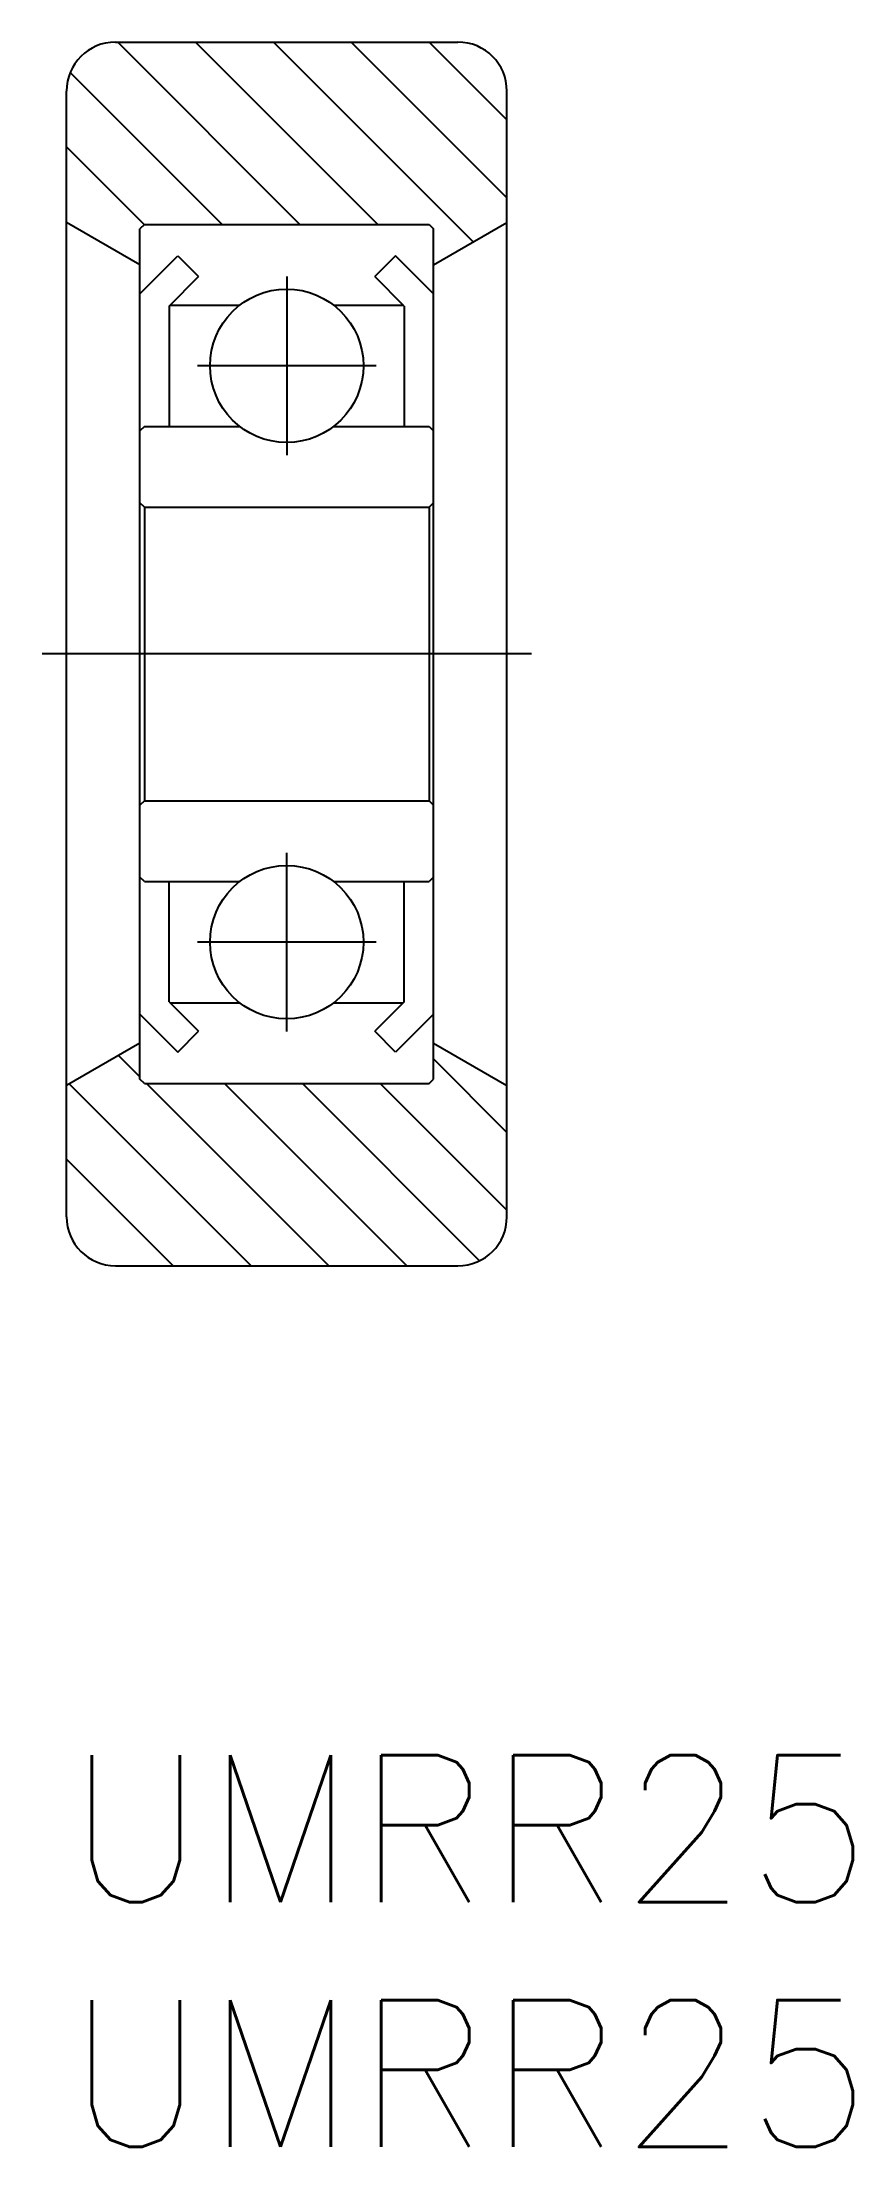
# Model space of a CAD drawing. Extents: x -0.5 to 16.1, y -8 to 35.
import ezdxf

# ---------------------------------------------------------------- set-up
doc = ezdxf.new("R2010")
doc.units = 0
doc.header["$LTSCALE"] = 0.5
doc.linetypes.add('CENTER', pattern=[50.8, 31.75, -6.35, 6.35, -6.35])
for name, color, linetype in [('MSM_CENTER', 1, 'CENTER'), ('MSM_CONTINUOUS', 7, 'CONTINUOUS'), ('MSM_NARROW', 5, 'CONTINUOUS'), ('MSM_PART_NUMBER', 7, 'CONTINUOUS')]:
    doc.layers.add(name, color=color, linetype=linetype)
doc.styles.get("Standard").update_dxf_attribs({"font": 'txt.shx', "height": 3, "bigfont": 'bigfont.shx'})

# ---------------------------------------------------------------- blocks, each defined once
blk = doc.blocks.new('*U3')
at = {"layer": 'MSM_PART_NUMBER'}
blk.add_text('UMRR25', height=3, dxfattribs=at).set_placement((0, -3))
blk = doc.blocks.new('*U4')
at = {"layer": 'MSM_PART_NUMBER'}
blk.add_text('UMRR25', height=3, dxfattribs=at).set_placement((0, -8))

msp = doc.modelspace()

# ---------------------------------------------------------------- linework, layer by layer
at = {"layer": 'MSM_CENTER'}
for p, q in [((4.5, 30.212), (4.5, 26.562)), ((6.325, 28.387), (2.675, 28.387)), ((9.5, 22.5), (-0.5, 22.5)), ((4.5, 14.787), (4.5, 18.437)), ((6.325, 16.612), (2.675, 16.612))]:
    msp.add_line(p, q, dxfattribs=at)
at = {"layer": 'MSM_CONTINUOUS'}
for p, q in [((1, 35), (8, 35)), ((0, 11), (0, 34)), ((9, 11), (9, 34)), ((1.5, 30.45), (0, 31.316)), ((1.59, 31.275), (1.5, 31.185)), ((1.5, 13.815), (1.5, 31.185)), ((1.59, 31.275), (7.41, 31.275)), ((7.41, 31.275), (7.5, 31.185)), ((7.5, 30.45), (9, 31.316)), ((7.5, 13.815), (7.5, 31.185)), ((1.5, 29.857), (2.276, 30.633)), ((2.276, 30.633), (2.7, 30.208)), ((6.724, 30.633), (6.3, 30.208)), ((7.5, 29.857), (6.724, 30.633)), ((2.1, 29.608), (2.7, 30.208)), ((6.9, 29.608), (6.3, 30.208)), ((2.1, 29.608), (2.1, 27.15)), ((2.116, 29.625), (3.538, 29.625)), ((5.462, 29.625), (6.883, 29.625)), ((6.9, 29.608), (6.9, 27.15)), ((1.59, 27.15), (1.5, 27.06)), ((1.59, 27.15), (3.538, 27.15)), ((5.462, 27.15), (7.41, 27.15)), ((7.41, 27.15), (7.5, 27.06)), ((1.59, 25.5), (1.5, 25.59)), ((1.59, 25.5), (7.41, 25.5)), ((1.59, 25.5), (1.59, 19.5)), ((7.5, 25.59), (7.41, 25.5)), ((7.41, 25.5), (7.41, 19.5)), ((1.59, 19.5), (1.5, 19.41)), ((1.59, 19.5), (7.41, 19.5)), ((7.41, 19.5), (7.5, 19.41)), ((1.59, 17.85), (1.5, 17.94)), ((1.59, 17.85), (3.538, 17.85)), ((2.1, 15.391), (2.1, 17.85)), ((5.462, 17.85), (7.41, 17.85)), ((6.9, 15.391), (6.9, 17.85)), ((7.5, 17.94), (7.41, 17.85)), ((1.5, 15.143), (2.276, 14.367)), ((2.1, 15.391), (2.7, 14.791)), ((2.116, 15.375), (3.538, 15.375)), ((5.462, 15.375), (6.883, 15.375)), ((6.9, 15.391), (6.3, 14.791)), ((7.5, 15.143), (6.724, 14.367)), ((2.276, 14.367), (2.7, 14.791)), ((6.724, 14.367), (6.3, 14.791)), ((1.5, 14.55), (0, 13.684)), ((7.5, 14.55), (9, 13.684)), ((1.59, 13.725), (1.5, 13.815)), ((7.41, 13.725), (7.5, 13.815)), ((1.59, 13.725), (7.41, 13.725)), ((1, 10), (8, 10))]:
    msp.add_line(p, q, dxfattribs=at)
for centre in [(4.5, 28.387), (4.5, 16.612)]:
    msp.add_circle(centre, 1.567, dxfattribs=at)
for centre, start, end in [((1, 34), 90, 180), ((8, 34), 0, 90), ((1, 11), 180, 270), ((8, 11), 270, 0)]:
    msp.add_arc(centre, 1, start, end, dxfattribs=at)
at = {"layer": 'MSM_NARROW'}
for p, q in [((4.77, 31.275), (1.045, 35)), ((6.361, 31.275), (2.636, 35)), ((8.31, 30.917), (4.227, 35)), ((9, 31.818), (5.818, 35)), ((9, 33.409), (7.409, 35)), ((3.179, 31.275), (0.075, 34.379)), ((1.589, 31.274), (0, 32.863)), ((1.5, 13.862), (1.064, 14.298)), ((9, 12.726), (7.5, 14.226)), ((3.771, 10), (0.055, 13.716)), ((5.362, 10), (1.637, 13.725)), ((6.953, 10), (3.228, 13.725)), ((8.441, 10.103), (4.819, 13.725)), ((9, 11.135), (6.41, 13.725)), ((2.18, 10), (0, 12.18))]:
    msp.add_line(p, q, dxfattribs=at)

# ---------------------------------------------------------------- block references
at = {"layer": 'MSM_CONTINUOUS'}
for name in ['*U3', '*U4']:
    msp.add_blockref(name, (0, 0), dxfattribs=at)

doc.saveas('drawing.dxf')
